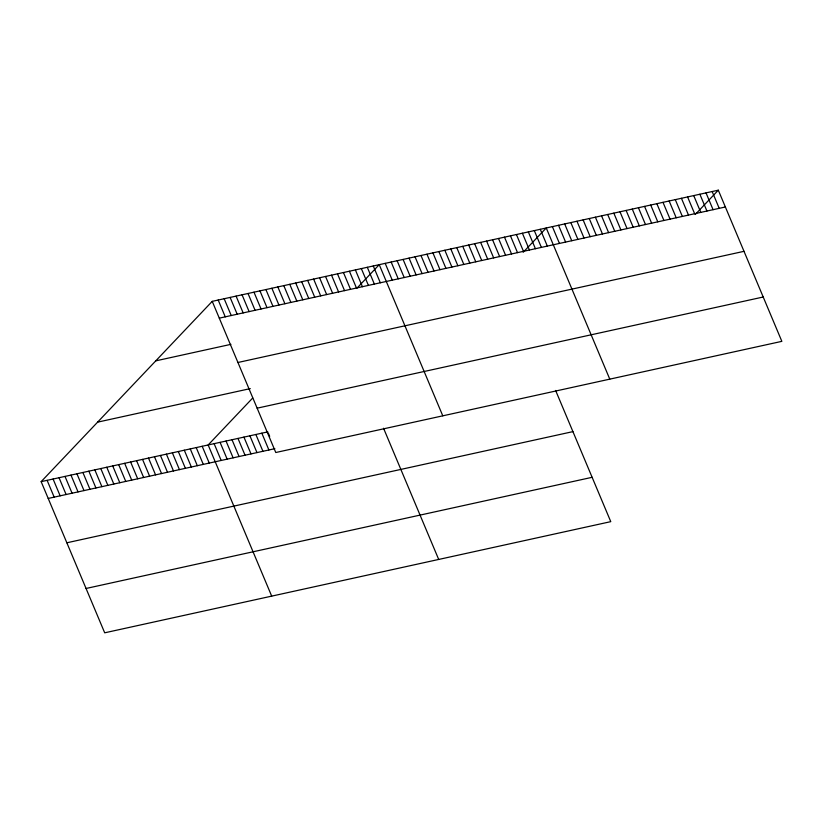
<?xml version="1.0" encoding="UTF-8"?>
<svg xmlns="http://www.w3.org/2000/svg" width="823" height="823" viewBox="0 0 823 823"><rect width="100%" height="100%" fill="white"/><g stroke="black" fill="none" stroke-linecap="round" stroke-linejoin="round"><path stroke-width="1.23" d="M555.618 390.452L610.769 521.648L104.696 632.815L41.15 481.65L212.231 301.352L718.304 190.185L781.85 341.35L275.777 452.516L212.231 301.352M252.723 397.993L208.157 444.965L271.693 596.13M356.956 288.153L379.238 264.667L442.784 415.831M523.212 252.25L546.246 227.981L609.781 379.146M695.281 214.453L718.304 190.185M219.299 318.151L725.372 206.984M155.773 360.855L230.924 344.343M237.929 362.49L744.013 251.324M97.608 422.148L250.295 388.61M257.136 408.177L763.209 297.01M41.15 481.65L267.804 431.869M48.207 498.45L274.861 448.669M66.848 542.789L572.921 431.622M86.055 588.476L592.128 477.309M712.162 191.543L719.22 208.342M706.021 192.891L713.078 209.69M699.869 194.238L706.936 211.038M693.727 195.586L700.785 212.385M687.586 196.934L694.643 213.733M681.434 198.292L688.501 215.091M675.292 199.639L682.349 216.439M669.15 200.987L676.208 217.786M662.999 202.335L670.066 219.134M656.857 203.682L663.914 220.482M650.715 205.04L657.772 221.84M644.563 206.388L651.631 223.187M638.422 207.735L645.479 224.535M632.28 209.083L639.337 225.883M626.128 210.441L633.196 227.241M619.986 211.789L627.044 228.588M613.835 213.136L620.902 229.936M607.693 214.484L614.76 231.284M601.551 215.832L608.609 232.631M595.399 217.19L602.467 233.989M589.258 218.537L596.325 235.337M583.116 219.885L590.173 236.685M576.964 221.233L584.032 238.032M570.823 222.58L577.89 239.38M564.681 223.938L571.738 240.738M558.529 225.286L565.596 242.085M552.387 226.634L559.445 243.433M540.279 229.298L547.336 246.098M534.312 230.605L541.38 247.404M528.345 231.911L535.413 248.711M522.389 233.228L529.446 250.027M516.422 234.534L523.479 251.334M510.455 235.841L517.513 252.64M504.489 237.158L511.556 253.957M498.522 238.464L505.589 255.264M492.566 239.771L499.623 256.57M486.599 241.088L493.656 257.887M480.632 242.394L487.7 259.194M474.665 243.711L481.733 260.51M468.709 245.017L475.766 261.817M462.742 246.324L469.799 263.123M456.775 247.641L463.833 264.44M450.809 248.947L457.876 265.747M444.842 250.254L451.909 267.053M438.885 251.571L445.943 268.37M432.919 252.877L439.976 269.677M426.952 254.184L434.019 270.983M420.985 255.5L428.053 272.3M415.029 256.807L422.086 273.606M409.062 258.113L416.119 274.913M403.095 259.43L410.152 276.23M397.128 260.737L404.196 277.536M391.162 262.043L398.229 278.843M385.205 263.36L392.262 280.159M373.272 265.983L380.339 282.783M367.305 267.29L374.372 284.089M361.348 268.596L368.406 285.396M355.382 269.913L362.439 286.713M349.415 271.22L356.472 288.019M343.448 272.526L350.516 289.326M337.481 273.843L344.549 290.642M331.525 275.149L338.582 291.949M325.558 276.456L332.615 293.255M383.549 428.248L438.7 559.445M319.591 277.773L326.659 294.572M313.625 279.079L320.692 295.879M307.668 280.386L314.725 297.185M301.702 281.703L308.759 298.502M295.735 283.009L302.792 299.809M289.768 284.316L296.836 301.115M283.801 285.632L290.869 302.432M277.845 286.939L284.902 303.738M271.878 288.256L278.935 305.055M265.911 289.562L272.979 306.362M259.945 290.869L267.012 307.668M253.988 292.186L261.045 308.985M248.021 293.492L255.079 310.292M242.055 294.799L249.112 311.598M236.088 296.115L243.155 312.915M230.121 297.422L237.189 314.221M224.165 298.728L231.222 315.528M218.198 300.045L225.255 316.845M268.267 432.991L269.687 436.344M261.837 433.176L268.895 449.975M255.871 434.482L262.928 451.282M249.904 435.799L256.971 452.599M243.937 437.106L251.005 453.905M237.981 438.412L245.038 455.212M232.014 439.729L239.071 456.528M226.047 441.035L233.115 457.835M220.08 442.342L227.148 459.141M214.124 443.659L221.181 460.458M202.191 446.282L209.248 463.082M196.224 447.589L203.291 464.388M190.257 448.895L197.325 465.695M184.301 450.212L191.358 467.011M178.334 451.518L185.391 468.318M172.367 452.825L179.435 469.624M166.4 454.142L173.468 470.941M160.444 455.448L167.501 472.248M154.477 456.755L161.534 473.554M148.51 458.072L155.568 474.871M142.544 459.378L149.611 476.178M136.577 460.685L143.644 477.484M130.62 462.001L137.678 478.801M124.654 463.308L131.711 480.107M118.687 464.614L125.754 481.414M112.72 465.931L119.788 482.731M106.764 467.238L113.821 484.037M100.797 468.554L107.854 485.354M94.83 469.861L101.887 486.66M88.863 471.168L95.931 487.967M82.897 472.484L89.964 489.284M76.94 473.791L83.997 490.59M70.973 475.097L78.031 491.897M65.007 476.414L72.074 493.214M59.04 477.721L66.107 494.52M53.084 479.027L60.141 495.827M47.117 480.344L54.174 497.143"/></g></svg>
